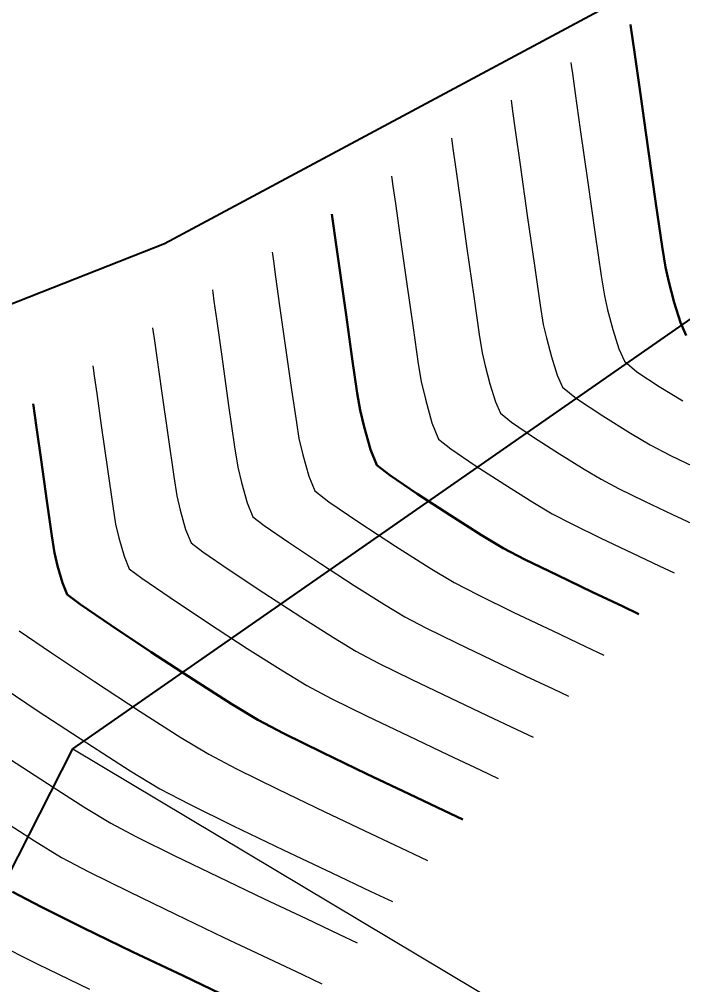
# Model space of a CAD drawing. Header units: millimetres. Extents: x 736950 to 740938, y 8500595 to 8502163.
# Drawn here: x 737685.44 to 737696.22, y 8501355.48 to 8501371.16 of the extents above; entities that cross this region are included whole.
import ezdxf

# ---------------------------------------------------------------- set-up
doc = ezdxf.new("R2010")
doc.units = ezdxf.units.MM
doc.layers.add('carretera', color=40, linetype='Continuous')
for name, color, linetype, lineweight in [('CONT-MJR', 80, 'Continuous', 30), ('CONT-MNR', 96, 'Continuous', 15), ('COTAS', 40, 'Continuous', 5), ('saiwite', 5, 'Continuous', 5)]:
    doc.layers.add(name, color=color, linetype=linetype, lineweight=lineweight)
doc.styles.add('COTAS', font='arial.ttf')
doc.dimstyles.new('Copy of GenDist', dxfattribs={"dimtxt": 2, "dimasz": 2, "dimexe": 0.18, "dimexo": 0.0625, "dimgap": 1, "dimtad": 2, "dimdec": 3, "dimzin": 1, "dimdsep": 46, "dimtxsty": 'COTAS', "dimcen": 0.09, "dimadec": 3, "dimazin": 0, "dimtfac": 1, "dimtdec": 3, "dimtofl": 0, "dimtmove": 0, "dimatfit": 3, "dimfxl": 1, "dimtolj": 1, "dimtzin": 0, "dimarcsym": 0})

# ---------------------------------------------------------------- blocks, each defined once
blk = doc.blocks.new('*D175')
at = {"layer": 'COTAS', "color": 0, "lineweight": -2, "transparency": 16777216}
for p, q in [((737703.6698720404, 8501372.246364512), (737704.2242780635, 8501372.121936807)), ((737703.6106735491, 8501370.209898759), (737684.0787013737, 8501283.182310764)), ((737683.2619528552, 8501281.315865189), (737683.8163588785, 8501281.191437485))]:
    blk.add_line(p, q, dxfattribs=at)
at = {"layer": 'COTAS', "color": 0, "transparency": 16777216}
for points in [[(737703.2854309385, 8501370.282894343), (737703.9359161598, 8501370.136903174), (737704.0486470538, 8501372.161354423)], [(737683.753458763, 8501283.255306346), (737684.4039439843, 8501283.10931518), (737683.6407278688, 8501281.2308551)]]:
    blk.add_solid(points, dxfattribs=at)
at = {"layer": 'Defpoints', "color": 0, "transparency": 16777216}
for p in [(737703.608889051, 8501372.260051183), (737683.2009698658, 8501281.32955186), (737683.6407278688, 8501281.2308551)]:
    blk.add_point(p, dxfattribs=at)
at = {"layer": 'COTAS', "color": 0, "transparency": 16777216, "insert": (737695.8174414134, 8501326.253351191), "char_height": 2, "attachment_point": 5, "rotation": 77.35047293036105, "style": 'COTAS'}
blk.add_mtext('\\A1;93.192', dxfattribs=at)

msp = doc.modelspace()

# ---------------------------------------------------------------- linework, layer by layer
at = {"layer": 'carretera'}
for p, q in [((737700.4094732066, 8501374.279084923), (737687.7988383087, 8501367.513624553)), ((737686.3064214542, 8501359.310571257), (737700.866578944, 8501369.44032399)), ((737687.7988383087, 8501367.513624553), (737683.0880280059, 8501365.660875747)), ((737683.7294301328, 8501354.243446177), (737686.3064214542, 8501359.310571257))]:
    msp.add_line(p, q, dxfattribs=at)
at = {"layer": 'CONT-MJR'}
for points, elevation in [([(737695.3701380456, 8501371.07976277), (737695.3765449135, 8501371.034828015)], 3675), ([(737695.3970350734, 8501370.889634475), (737695.4441319037, 8501370.554324172)], 3675), ([(737695.4441319037, 8501370.554324172), (737695.529546799, 8501369.946085347)], 3675), ([(737690.5171576068, 8501367.998751154), (737690.5223276754, 8501367.962490726)], 3670), ([(737690.5223276754, 8501367.962490726), (737690.5388623585, 8501367.845325748)], 3670), ([(737690.5388623585, 8501367.845325748), (737690.5768674877, 8501367.574744662)], 3670), ([(737695.9369340104, 8501367.135947475), (737695.9921880763, 8501366.900398524)], 3675), ([(737696.1790935615, 8501366.239238545), (737696.2744168825, 8501366.029142167)], 3675), ([(737690.9309856514, 8501365.088411625), (737690.9745377256, 8501364.816260768)], 3670), ([(737685.6641771678, 8501364.917739538), (737685.6690939356, 8501364.883216387)], 3665), ([(737685.6690939356, 8501364.883216387), (737685.6855803072, 8501364.766241824)], 3665), ([(737690.9745377256, 8501364.816260768), (737691.0403641558, 8501364.540727379)], 3670), ([(737691.0403641558, 8501364.540727379), (737691.1427235627, 8501364.174306896)], 3670), ([(737691.1427235627, 8501364.174306896), (737691.2468719794, 8501363.923116188)], 3670), ([(737693.2987663567, 8501362.573745025), (737693.6547075647, 8501362.388920577)], 3670), ([(737692.3348034596, 8501358.312170535), (737692.6445323267, 8501358.16510073)], 3665), ([(737685.3304195381, 8501356.989404686), (737685.7964202394, 8501356.743282348)], 3660), ([(737686.4774441078, 8501356.404946273), (737687.2784889905, 8501356.017195882)], 3660), ([(737688.1045527357, 8501355.62283058), (737688.8606331899, 8501355.264649792)], 3660)]:
    msp.add_lwpolyline(points, dxfattribs=dict(at, elevation=elevation))
at = {"layer": 'CONT-MJR', "extrusion": (0.990188450121129, 0.1397384458433561, 0), "elevation": 1918425.817507123}
msp.add_lwpolyline([(8314875.003456797, 3675.00000000001), (8314874.856824571, 3675.00000000001)], dxfattribs=at)
at = {"layer": 'CONT-MJR', "extrusion": (0.9902036800929183, 0.1396304835286394, 0), "elevation": 1917519.224373075}
msp.add_lwpolyline([(8315083.022957512, 3675), (8315082.119544754, 3675)], dxfattribs=at)
at = {"layer": 'CONT-MJR', "extrusion": (0.9900030372530952, 0.1410460429421774, 0), "elevation": 1929405.404010636}
msp.add_lwpolyline([(8312332.128686137, 3675.000000000001), (8312331.23773501, 3675.000000000001)], dxfattribs=at)
at = {"layer": 'CONT-MJR', "extrusion": (0.9895193314218753, 0.1444004596336353, 0), "elevation": 1957565.707547457}
msp.add_lwpolyline([(8305744.537335892, 3675.000000000013), (8305743.833685858, 3675.000000000013)], dxfattribs=at)
at = {"layer": 'CONT-MJR', "extrusion": (0.9902832081947307, 0.1390653356072303, 0), "elevation": 1912768.126017649}
msp.add_lwpolyline([(8316174.368314428, 3670), (8316173.872675674, 3670)], dxfattribs=at)
at = {"layer": 'CONT-MJR', "extrusion": (0.9874361389338547, 0.1580185796904942, 0), "elevation": 2071801.587923177}
msp.add_lwpolyline([(8277987.817728134, 3675.000000000006), (8277987.476181385, 3675.000000000006)], dxfattribs=at)
at = {"layer": 'CONT-MJR', "extrusion": (0.9902036801083142, 0.1396304834194583, 0), "elevation": 1917513.98790065}
msp.add_lwpolyline([(8315080.870965003, 3670.00000000001), (8315080.141949522, 3670.00000000001)], dxfattribs=at)
at = {"layer": 'CONT-MJR', "extrusion": (0.9680188022379864, 0.2508776564657254, 0), "elevation": 2846906.595500936}
msp.add_lwpolyline([(8044411.562605145, 3675.000000000011), (8044411.216721278, 3675.000000000011)], dxfattribs=at)
at = {"layer": 'CONT-MJR', "extrusion": (0.9560098570493241, 0.2933345414787206, 0), "elevation": 3198989.186450786}
msp.add_lwpolyline([(7910998.494007499, 3675.00000000001), (7910998.152653388, 3675.00000000001)], dxfattribs=at)
at = {"layer": 'CONT-MJR', "extrusion": (0.9900030372593037, 0.1410460428986002, 0), "elevation": 1929400.165266819}
msp.add_lwpolyline([(8312330.158451732, 3670), (8312329.439492252, 3670)], dxfattribs=at)
at = {"layer": 'CONT-MJR', "extrusion": (0.9895193313987407, 0.1444004597921672, 0), "elevation": 1957560.464435555}
msp.add_lwpolyline([(8305742.756458336, 3670), (8305742.188642833, 3670)], dxfattribs=at)
at = {"layer": 'CONT-MJR', "extrusion": (0.9902878354219807, 0.1390323811752078, 0), "elevation": 1912486.147484719}
msp.add_lwpolyline([(8316235.915069222, 3665.00000000001), (8316235.63916211, 3665.00000000001)], dxfattribs=at)
at = {"layer": 'CONT-MJR', "extrusion": (0.9902632702289339, 0.1392072398817583, 0), "elevation": 1913954.563691664}
msp.add_lwpolyline([(8315897.810730635, 3665.000000000003), (8315897.320916479, 3665.000000000003)], dxfattribs=at)
at = {"layer": 'CONT-MJR', "extrusion": (0.9901201117496062, 0.140221839629023, 0), "elevation": 1922474.439489333}
msp.add_lwpolyline([(8313931.822754649, 3665.00000000001), (8313931.148063669, 3665.00000000001)], dxfattribs=at)
at = {"layer": 'CONT-MJR', "extrusion": (0.6185202179144444, 0.7857688846162516, 0), "elevation": 7136384.198352683}
msp.add_lwpolyline([(4678610.638050054, 3670), (4678610.366990133, 3670)], dxfattribs=at)
at = {"layer": 'CONT-MJR', "extrusion": (0.5618744342028366, 0.8272225336565987, 0), "elevation": 7447009.636954586}
msp.add_lwpolyline([(4166463.951567436, 3670.000000000009), (4166463.418743061, 3670.000000000009)], dxfattribs=at)
at = {"layer": 'CONT-MJR', "extrusion": (0.9897144247692202, 0.1430571822864253, 0), "elevation": 1946279.44805329}
msp.add_lwpolyline([(8308390.6633787, 3665.000000000003), (8308390.092443852, 3665.000000000003)], dxfattribs=at)
at = {"layer": 'CONT-MJR', "extrusion": (-0.5448150670301177, -0.8385562251494938, 0), "elevation": -7530776.910641642}
msp.add_lwpolyline([(-4013074.765658555, 3670.00000000001), (-4013074.122340286, 3670.00000000001)], dxfattribs=at)
at = {"layer": 'CONT-MJR', "extrusion": (-0.5333555562756371, -0.8458911576496739, 0), "elevation": -7584680.240730014}
msp.add_lwpolyline([(-3910241.736150109, 3670.000000000006), (-3910241.134331446, 3670.000000000006)], dxfattribs=at)
at = {"layer": 'CONT-MJR', "extrusion": (0.9878778798953048, 0.155233032610839, 0), "elevation": 2048435.975369954}
msp.add_lwpolyline([(8283795.004280588, 3665.000000000013), (8283794.722557733, 3665.000000000013)], dxfattribs=at)
at = {"layer": 'CONT-MJR', "extrusion": (-0.516470299994066, -0.8563051028833355, 0), "elevation": -7660756.832676744}
msp.add_lwpolyline([(-3759011.150998951, 3670.000000000009), (-3759010.742723946, 3670.000000000009)], dxfattribs=at)
at = {"layer": 'CONT-MJR', "extrusion": (0.972628365766788, 0.232366224107178, 0), "elevation": 2692923.843533435}
msp.add_lwpolyline([(8097252.998615906, 3665), (8097252.783097344, 3665)], dxfattribs=at)
at = {"layer": 'CONT-MJR', "extrusion": (-0.4387732078164902, -0.8985978366891537, 0), "elevation": -7962986.062856481}
msp.add_lwpolyline([(-3067280.123937611, 3670.000000000006), (-3067279.536397473, 3670.000000000006)], dxfattribs=at)
at = {"layer": 'CONT-MJR', "extrusion": (0.9631264956207783, 0.2690489796175389, 0), "elevation": 2997767.840639051}
msp.add_lwpolyline([(7989413.585118673, 3665), (7989413.295681849, 3665)], dxfattribs=at)
at = {"layer": 'CONT-MJR', "extrusion": (-0.4309166601039849, -0.9023917287103349, 0), "elevation": -7989443.583271543}
msp.add_lwpolyline([(-2997689.447119311, 3670.000000000006), (-2997688.814646803, 3670.000000000006)], dxfattribs=at)
at = {"layer": 'CONT-MJR', "extrusion": (0.9237470938356417, 0.3830030112547501, 0), "elevation": 3937482.676977693}
msp.add_lwpolyline([(7570572.435693896, 3665), (7570572.22881897, 3665)], dxfattribs=at)
at = {"layer": 'CONT-MJR', "extrusion": (0.6011523702214753, 0.7991344240971618, 0), "elevation": 7237192.698970184}
msp.add_lwpolyline([(4521103.354407774, 3665.00000000001), (4521103.08616604, 3665.00000000001)], dxfattribs=at)
at = {"layer": 'CONT-MJR', "extrusion": (-0.4275869221464365, -0.9039742385761541, 0), "elevation": -8000440.742064141}
msp.add_lwpolyline([(-2968214.098150201, 3670.00000000001), (-2968213.562440025, 3670.00000000001)], dxfattribs=at)
at = {"layer": 'CONT-MJR', "extrusion": (0.5639547931164006, 0.8258056619574838, 0), "elevation": 7436494.389833116}
msp.add_lwpolyline([(4185198.020135716, 3665.000000000006), (4185197.423171963, 3665.000000000006)], dxfattribs=at)
at = {"layer": 'CONT-MJR', "extrusion": (0.4284894624260464, 0.9035467783074864, 0), "elevation": 7997472.54740402}
msp.add_lwpolyline([(2976201.719146684, 3670.00000000001), (2976201.421925756, 3670.00000000001)], dxfattribs=at)
at = {"layer": 'CONT-MJR', "extrusion": (-0.5533944369192807, -0.832919322135579, 0), "elevation": -7489179.9486014}
msp.add_lwpolyline([(-4090172.365366939, 3665), (-4090171.581275762, 3665)], dxfattribs=at)
at = {"layer": 'CONT-MJR', "extrusion": (0.5462260778944354, 0.8376377927410286, 0), "elevation": 7524005.360625031}
msp.add_lwpolyline([(4025750.017089365, 3665.00000000001), (4025749.187748643, 3665.00000000001)], dxfattribs=at)
at = {"layer": 'CONT-MJR', "extrusion": (-0.5376652189110158, -0.8431584147557145, 0), "elevation": -7564622.912890949}
msp.add_lwpolyline([(-3948897.74179304, 3665.000000000003), (-3948897.009091611, 3665.000000000003)], dxfattribs=at)
at = {"layer": 'CONT-MJR', "extrusion": (-0.5194101926725183, -0.8545250445410583, 0), "elevation": -7647788.195035003}
msp.add_lwpolyline([(-3785319.421994767, 3665.00000000001), (-3785318.927716196, 3665.00000000001)], dxfattribs=at)
at = {"layer": 'CONT-MJR', "extrusion": (0.4642415736805284, 0.885708620973414, 0), "elevation": 7872193.696831457}
msp.add_lwpolyline([(3293306.857887725, 3665.00000000001), (3293306.378994622, 3665.00000000001)], dxfattribs=at)
at = {"layer": 'CONT-MJR', "extrusion": (0.4420176399479993, 0.8970063578229537, 0), "elevation": 7951845.452126}
msp.add_lwpolyline([(3096038.502968349, 3665), (3096037.804056603, 3665)], dxfattribs=at)
at = {"layer": 'CONT-MJR', "extrusion": (-0.4333576758938323, -0.9012220174540213, 0), "elevation": -7981295.917076882}
msp.add_lwpolyline([(-3019306.487042432, 3665), (-3019305.691600864, 3665)], dxfattribs=at)
at = {"layer": 'CONT-MJR', "extrusion": (-0.4290761373718539, -0.9032683257692865, 0), "elevation": -7995533.865709237}
msp.add_lwpolyline([(-2981397.252561008, 3665.000000000006), (-2981396.484258547, 3665.000000000006)], dxfattribs=at)
at = {"layer": 'CONT-MJR', "extrusion": (-0.4272083371581334, -0.9041532152586654, 0), "elevation": -8001678.767700655}
msp.add_lwpolyline([(-2964864.869194013, 3665), (-2964864.25174363, 3665)], dxfattribs=at)
at = {"layer": 'CONT-MJR', "extrusion": (-0.4449230683715718, -0.8955687931313964, 0), "elevation": -7941763.226598253}
msp.add_lwpolyline([(-3121801.34913229, 3660.00000000001), (-3121800.588695043, 3660.00000000001)], dxfattribs=at)
at = {"layer": 'CONT-MJR', "extrusion": (-0.4308253274169742, -0.9024353368835116, 0), "elevation": -7989738.444631196}
msp.add_lwpolyline([(-2996884.421918788, 3660), (-2996883.506547114, 3660)], dxfattribs=at)
at = {"layer": 'CONT-MNR', "extrusion": (0.9899876518095552, 0.1411539913165874, 0), "elevation": 1930310.718948108}
msp.add_lwpolyline([(8312123.273516082, 3674.000000000013), (8312123.229879288, 3674.000000000013)], dxfattribs=at)
at = {"layer": 'CONT-MNR'}
for points, elevation in [([(737694.4057014658, 8501370.420360558), (737694.4254005308, 8501370.280772729)], 3674), ([(737693.4289458703, 8501369.847358122), (737693.4348580185, 8501369.805893099)], 3673), ([(737693.4348580185, 8501369.805893099), (737693.4537659875, 8501369.671910984)], 3673), ([(737693.4537659875, 8501369.671910984), (737693.4972261376, 8501369.362492368)], 3673), ([(737692.4583497824, 8501369.2311558), (737692.4640145703, 8501369.191425644)], 3672), ([(737692.4640145703, 8501369.191425644), (737692.4821314444, 8501369.063049238)], 3672), ([(737692.5237732542, 8501368.766576465), (737692.599294914, 8501368.228787294)], 3672), ([(737691.4877536946, 8501368.614953477), (737691.4931711233, 8501368.576958183)], 3671), ([(737691.4931711233, 8501368.576958183), (737691.5104969016, 8501368.454187492)], 3671), ([(737694.6740698954, 8501368.513627792), (737694.7948832783, 8501367.66563792)], 3674), ([(737691.5104969016, 8501368.454187492), (737691.5503203712, 8501368.170660565)], 3671), ([(737691.5503203712, 8501368.170660565), (737691.622544286, 8501367.65635461)], 3671), ([(737693.6924490321, 8501367.975732872), (737693.8084106663, 8501367.161797453)], 3673), ([(737691.622544286, 8501367.65635461), (737691.7292073054, 8501366.899943031)], 3671), ([(737692.7108281687, 8501367.43783795), (737692.8219380551, 8501366.65795698)], 3672), ([(737689.5465615189, 8501367.382548831), (737689.5514842278, 8501367.34802327)], 3669), ([(737689.5672278155, 8501367.236464001), (737689.6034146046, 8501366.978828762)], 3669), ([(737693.8084106663, 8501367.161797453), (737693.902172227, 8501366.519286498)], 3673), ([(737694.8925677526, 8501366.996244788), (737694.9444547534, 8501366.672010133)], 3674), ([(737688.5759654314, 8501366.766346507), (737688.5818098327, 8501366.725309962)], 3668), ([(737688.5818098327, 8501366.725309962), (737688.601406645, 8501366.586266117)], 3668), ([(737688.601406645, 8501366.586266117), (737688.647003953, 8501366.26148955)], 3668), ([(737693.902172227, 8501366.519286498), (737693.9519754963, 8501366.208072793)], 3673), ([(737687.6053693435, 8501366.150144184), (737687.6109045336, 8501366.11127877)], 3667), ([(737691.8354654433, 8501366.154116511), (737691.9213811764, 8501365.565369917)], 3671), ([(737687.6109045336, 8501366.11127877), (737687.6294645326, 8501365.979591351)], 3667), ([(737692.911776702, 8501366.042328207), (737692.9594962397, 8501365.744135449)], 3672), ([(737689.7659655786, 8501365.824153192), (737689.8625202201, 8501365.146435574)], 3669), ([(737686.6347732557, 8501365.533941861), (737686.6399992346, 8501365.497247579)], 3666), ([(737691.9213811764, 8501365.565369917), (737691.9670169825, 8501365.28019811)], 3671), ([(737693.0083504679, 8501365.535869109), (737693.0850742849, 8501365.239828007)], 3672), ([(737686.6399992346, 8501365.497247579), (737686.6575224198, 8501365.372916589)], 3666), ([(737694.17543619, 8501365.380605124), (737694.2633989211, 8501365.186731776)], 3673), ([(737693.0850742849, 8501365.239828007), (737693.173607505, 8501364.951288408)], 3672), ([(737687.7494113637, 8501365.125944749), (737687.8559172031, 8501364.373896608)], 3667), ([(737694.2633989211, 8501365.186731776), (737694.4943333664, 8501365.000976158)], 3673), ([(737695.8351569003, 8501365.19972232), (737696.2169580708, 8501364.965408195)], 3674), ([(737693.173607505, 8501364.951288408), (737693.2578899409, 8501364.76552658)], 3672), ([(737694.4943333664, 8501365.000976158), (737694.9178893587, 8501364.72033804)], 3673), ([(737692.1432496037, 8501364.60753021), (737692.2523809599, 8501364.344321385)], 3671), ([(737688.9375955852, 8501364.219201464), (737688.9895792118, 8501363.888386084)], 3668), ([(737695.6892704023, 8501364.249047127), (737696.0206382099, 8501364.078999054)], 3673), ([(737694.216458058, 8501364.10352684), (737694.6166203605, 8501363.855001077)], 3672), ([(737696.0206382099, 8501364.078999054), (737696.5037012983, 8501363.845523713)], 3673), ([(737690.1421975215, 8501363.741083581), (737690.2413629988, 8501363.501910994)], 3669), ([(737694.8924357208, 8501363.690613091), (737695.1759796526, 8501363.54338133)], 3672), ([(737690.2413629988, 8501363.501910994), (737690.4706472462, 8501363.324375214)], 3669), ([(737693.3282716792, 8501363.604558554), (737693.7828893741, 8501363.319804007)], 3671), ([(737687.9970999545, 8501363.424448743), (737688.0534780668, 8501363.188463712)], 3667), ([(737695.5965561474, 8501363.338019498), (737696.0512078755, 8501363.1209109)], 3672), ([(737686.9581376931, 8501363.256321715), (737687.0046206977, 8501362.960511401)], 3666), ([(737689.2358540185, 8501363.080705795), (737689.4165115802, 8501362.939170893)], 3668), ([(737687.0046206977, 8501362.960511401), (737687.057849371, 8501362.737709153)], 3666), ([(737694.8896130043, 8501362.734571604), (737695.4023078487, 8501362.489745833)], 3671), ([(737689.812484727, 8501362.666989995), (737690.3315516498, 8501362.32341663)], 3668), ([(737692.1154274015, 8501362.249409867), (737692.501931675, 8501362.015310992)], 3669), ([(737695.8373267653, 8501362.283978466), (737696.0785683766, 8501362.169574328)], 3671), ([(737687.427962715, 8501362.083614334), (737687.8886044638, 8501361.768446987)], 3666), ([(737688.850544595, 8501362.217718493), (737689.4142841081, 8501361.844032347)], 3667), ([(737689.4142841081, 8501361.844032347), (737690.0124724131, 8501361.455888297)], 3667), ([(737691.7050969931, 8501361.456876958), (737692.0434696971, 8501361.279519899)], 3668), ([(737692.5436006434, 8501361.033070473), (737693.1154820066, 8501360.758078104)], 3668), ([(737690.9082623112, 8501360.898442922), (737691.2752306975, 8501360.70609752)], 3667), ([(737685.0027840692, 8501360.420632472), (737685.7452139405, 8501359.926495224)], 3663), ([(737691.817627421, 8501360.438820798), (737692.4378381481, 8501360.140588982)], 3667), ([(737692.4073911277, 8501359.215664394), (737692.9280238685, 8501358.969667759)], 3666), ([(737688.9705136972, 8501358.985830393), (737689.6397077538, 8501358.656071775)], 3664), ([(737692.9280238685, 8501358.969667759), (737693.2168716684, 8501358.832512995)], 3666), ([(737689.6397077538, 8501358.656071775), (737690.4049065731, 8501358.288121618)], 3664), ([(737688.2022746975, 8501358.412408015), (737688.9137345317, 8501358.061822098)], 3663), ([(737689.7272627148, 8501357.670632496), (737690.5148188757, 8501357.29652267)], 3663), ([(737691.7415830509, 8501357.65467331), (737692.0721929851, 8501357.497688463)], 3664), ([(737691.1483626425, 8501356.997176081), (737691.4998536436, 8501356.830276195)], 3663), ([(737690.6297964295, 8501356.304403558), (737690.9275143017, 8501356.16286393)], 3662), ([(737685.0230817863, 8501356.172438575), (737685.7384435695, 8501355.817043254)], 3659), ([(737688.7615128045, 8501356.250168668), (737689.4794709148, 8501355.910047717)], 3661), ([(737689.4794709148, 8501355.910047717), (737690.0407623156, 8501355.644928241)], 3661)]:
    msp.add_lwpolyline(points, dxfattribs=dict(at, elevation=elevation))
at = {"layer": 'CONT-MNR', "extrusion": (0.9902794455923232, 0.1390921264391383, 0), "elevation": 1912997.29660136}
msp.add_lwpolyline([(8316124.762127419, 3674.000000000013), (8316124.436598641, 3674.000000000013)], dxfattribs=at)
at = {"layer": 'CONT-MNR', "extrusion": (0.9902832082454415, 0.1390653352461207, 0), "elevation": 1912772.310446291}
msp.add_lwpolyline([(8316176.188019779, 3674.000000000013), (8316175.597526469, 3674.000000000013)], dxfattribs=at)
at = {"layer": 'CONT-MNR', "extrusion": (0.9902832082674654, 0.1390653350892873, 0), "elevation": 1912771.262263948}
msp.add_lwpolyline([(8316175.733570739, 3673), (8316175.166791071, 3673)], dxfattribs=at)
at = {"layer": 'CONT-MNR', "extrusion": (0.9902036800862899, 0.1396304835756449, 0), "elevation": 1917518.177656677}
msp.add_lwpolyline([(8315082.592425694, 3674.000000000003), (8315081.723892397, 3674.000000000003)], dxfattribs=at)
at = {"layer": 'CONT-MNR', "extrusion": (0.9902794455462234, 0.1390921267673491, 0), "elevation": 1912995.205602408}
msp.add_lwpolyline([(8316123.825900271, 3672.000000000003), (8316123.526517327, 3672.000000000003)], dxfattribs=at)
at = {"layer": 'CONT-MNR', "extrusion": (0.9902036800686356, 0.1396304837008423, 0), "elevation": 1917517.131596883}
msp.add_lwpolyline([(8315082.161742465, 3673.000000000003), (8315081.328088618, 3673.000000000003)], dxfattribs=at)
at = {"layer": 'CONT-MNR', "extrusion": (0.9902036800807068, 0.1396304836152389, 0), "elevation": 1917516.083766925}
msp.add_lwpolyline([(8315081.731467454, 3672.00000000001), (8315080.932693064, 3672.00000000001)], dxfattribs=at)
at = {"layer": 'CONT-MNR', "extrusion": (0.9895193314397532, 0.1444004595111243, 0), "elevation": 1957564.65763062}
msp.add_lwpolyline([(8305744.181465461, 3674), (8305743.504982338, 3674)], dxfattribs=at)
at = {"layer": 'CONT-MNR', "extrusion": (0.9901884502005778, 0.1397384452803802, 0), "elevation": 1918419.529683487}
msp.add_lwpolyline([(8314872.167900968, 3669), (8314872.055236283, 3669)], dxfattribs=at)
at = {"layer": 'CONT-MNR', "extrusion": (0.9902832082186335, 0.1390653354370196, 0), "elevation": 1912767.077722971}
msp.add_lwpolyline([(8316173.913891248, 3669.00000000001), (8316173.441966133, 3669.00000000001)], dxfattribs=at)
at = {"layer": 'CONT-MNR', "extrusion": (0.9900030372620665, 0.1410460428792091, 0), "elevation": 1929401.212779593}
msp.add_lwpolyline([(8312330.55255339, 3671.000000000011), (8312329.799195577, 3671.000000000011)], dxfattribs=at)
at = {"layer": 'CONT-MNR', "extrusion": (0.9895193314407562, 0.1444004595042507, 0), "elevation": 1957562.559795895}
msp.add_lwpolyline([(8305743.46925349, 3672.000000000006), (8305742.847104175, 3672.000000000006)], dxfattribs=at)
at = {"layer": 'CONT-MNR', "extrusion": (0.9735728760654154, 0.2283765640115359, 0), "elevation": 2659712.698687591}
msp.add_lwpolyline([(8108227.764652316, 3674), (8108227.53205057, 3674)], dxfattribs=at)
at = {"layer": 'CONT-MNR', "extrusion": (0.990203680088218, 0.1396304835619715, 0), "elevation": 1917512.94198626}
msp.add_lwpolyline([(8315080.440248235, 3669.000000000003), (8315079.746112201, 3669.000000000003)], dxfattribs=at)
at = {"layer": 'CONT-MNR', "extrusion": (0.9680188023307535, 0.2508776561077801, 0), "elevation": 2846905.515612729}
msp.add_lwpolyline([(8044411.372887199, 3674), (8044411.040357406, 3674)], dxfattribs=at)
at = {"layer": 'CONT-MNR', "extrusion": (0.9902632702166377, 0.1392072399692289, 0), "elevation": 1913957.705213304}
msp.add_lwpolyline([(8315899.154905983, 3668.000000000013), (8315898.572679878, 3668.000000000013)], dxfattribs=at)
at = {"layer": 'CONT-MNR', "extrusion": (0.9735728760583404, 0.228376564041697, 0), "elevation": 2659711.626735482}
msp.add_lwpolyline([(8108227.539552108, 3673.000000000003), (8108227.31629143, 3673.000000000003)], dxfattribs=at)
at = {"layer": 'CONT-MNR', "extrusion": (0.9680188023400711, 0.250877656071828, 0), "elevation": 2846904.438400344}
msp.add_lwpolyline([(8044411.182222282, 3673.000000000003), (8044410.863046562, 3673.000000000003)], dxfattribs=at)
at = {"layer": 'CONT-MNR', "extrusion": (0.9560098569023445, 0.2933345419577432, 0), "elevation": 3198988.106723186}
msp.add_lwpolyline([(7910998.362665358, 3674.000000000013), (7910998.034490434, 3674.000000000013)], dxfattribs=at)
at = {"layer": 'CONT-MNR', "extrusion": (0.9902878354878532, 0.1390323807060171, 0), "elevation": 1912488.237244325}
msp.add_lwpolyline([(8316236.847277765, 3667.000000000013), (8316236.536667538, 3667.000000000013)], dxfattribs=at)
at = {"layer": 'CONT-MNR', "extrusion": (0.9901201117426529, 0.1402218396781207, 0), "elevation": 1922477.581969835}
msp.add_lwpolyline([(8313933.071372897, 3668), (8313932.269389736, 3668)], dxfattribs=at)
at = {"layer": 'CONT-MNR', "extrusion": (0.9735728760506476, 0.2283765640744921, 0), "elevation": 2659710.554805313}
msp.add_lwpolyline([(8108227.314444715, 3672.000000000013), (8108227.100525094, 3672.000000000013)], dxfattribs=at)
at = {"layer": 'CONT-MNR', "extrusion": (0.956009856743066, 0.2933345424768496, 0), "elevation": 3198987.02732728}
msp.add_lwpolyline([(7910998.231189094, 3673.000000000011), (7910997.916193357, 3673.000000000011)], dxfattribs=at)
at = {"layer": 'CONT-MNR', "extrusion": (0.9106520608103372, 0.4131740845477677, 0), "elevation": 4184327.669346252}
msp.add_lwpolyline([(7436989.764966138, 3674.000000000003), (7436989.543163684, 3674.000000000003)], dxfattribs=at)
at = {"layer": 'CONT-MNR', "extrusion": (0.9902632701811156, 0.1392072402219188, 0), "elevation": 1913956.660406279}
msp.add_lwpolyline([(8315898.706302794, 3667.000000000013), (8315898.15488067, 3667.000000000013)], dxfattribs=at)
at = {"layer": 'CONT-MNR', "extrusion": (0.6369816801874917, 0.7708789393319292, 0), "elevation": 7023422.074574715}
msp.add_lwpolyline([(4846540.402385945, 3674), (4846540.135648052, 3674)], dxfattribs=at)
at = {"layer": 'CONT-MNR', "extrusion": (0.9902878354568656, 0.1390323809267319, 0), "elevation": 1912487.192247954}
msp.add_lwpolyline([(8316236.381200289, 3666.000000000003), (8316236.08794162, 3666.000000000003)], dxfattribs=at)
at = {"layer": 'CONT-MNR', "extrusion": (-0.5513160479228678, -0.8342964792582491, 0), "elevation": -7499362.607424794}
msp.add_lwpolyline([(-4071482.458077099, 3674), (-4071482.025825033, 3674)], dxfattribs=at)
at = {"layer": 'CONT-MNR', "extrusion": (0.9726283656564227, 0.2323662245691404, 0), "elevation": 2692930.28608041}
msp.add_lwpolyline([(8097254.321056632, 3671.000000000013), (8097254.024215431, 3671.000000000013)], dxfattribs=at)
at = {"layer": 'CONT-MNR', "extrusion": (0.99026327020361, 0.1392072400619019, 0), "elevation": 1913955.612133479}
msp.add_lwpolyline([(8315898.258497261, 3666), (8315897.737879123, 3666)], dxfattribs=at)
at = {"layer": 'CONT-MNR', "extrusion": (0.9895193313888678, 0.1444004598598226, 0), "elevation": 1957559.416114922}
msp.add_lwpolyline([(8305742.400211711, 3669.00000000001), (8305741.859563113, 3669.00000000001)], dxfattribs=at)
at = {"layer": 'CONT-MNR', "extrusion": (0.9897144248185691, 0.1430571819450142, 0), "elevation": 1946282.590454573}
msp.add_lwpolyline([(8308391.776467325, 3668.000000000003), (8308391.097815701, 3668.000000000003)], dxfattribs=at)
at = {"layer": 'CONT-MNR', "extrusion": (0.9631264958960959, 0.2690489786319726, 0), "elevation": 2997774.313612076}
msp.add_lwpolyline([(7989414.585750924, 3671.000000000003), (7989414.187099523, 3671.000000000003)], dxfattribs=at)
at = {"layer": 'CONT-MNR', "extrusion": (0.6339930019871054, 0.7733387830901657, 0), "elevation": 7042127.445493233}
msp.add_lwpolyline([(4819318.962333176, 3672.000000000013), (4819318.729055255, 3672.000000000013)], dxfattribs=at)
at = {"layer": 'CONT-MNR', "extrusion": (0.9874361389278584, 0.1580185797279659, 0), "elevation": 2071795.268313684}
msp.add_lwpolyline([(8277985.930859763, 3669.00000000001), (8277985.668432758, 3669.00000000001)], dxfattribs=at)
at = {"layer": 'CONT-MNR', "extrusion": (-0.5632873868371309, -0.8262610482348763, 0), "elevation": -7439879.84953272}
msp.add_lwpolyline([(-4179184.106414657, 3672), (-4179183.679847222, 3672)], dxfattribs=at)
at = {"layer": 'CONT-MNR', "extrusion": (-0.5284822939404121, -0.8489443238466701, 0), "elevation": -7607044.026715663}
msp.add_lwpolyline([(-3866558.815755628, 3673.000000000003), (-3866558.282412474, 3673.000000000003)], dxfattribs=at)
at = {"layer": 'CONT-MNR', "extrusion": (0.990120111743433, 0.1402218396726131, 0), "elevation": 1922475.487211433}
msp.add_lwpolyline([(8313932.238907871, 3666.00000000001), (8313931.521786164, 3666.00000000001)], dxfattribs=at)
at = {"layer": 'CONT-MNR', "extrusion": (-0.5110539316249827, -0.8595486484025483, 0), "elevation": -7684338.432190646}
msp.add_lwpolyline([(-3710570.661669283, 3673), (-3710570.291006843, 3673)], dxfattribs=at)
at = {"layer": 'CONT-MNR', "extrusion": (0.9897144247911642, 0.1430571821346104, 0), "elevation": 1946281.543623738}
msp.add_lwpolyline([(8308391.405288743, 3667.000000000003), (8308390.762542713, 3667.000000000003)], dxfattribs=at)
at = {"layer": 'CONT-MNR', "extrusion": (0.9726283658835007, 0.232366223618648, 0), "elevation": 2692928.13193375}
msp.add_lwpolyline([(8097253.882448357, 3669.000000000013), (8097253.612714701, 3669.000000000013)], dxfattribs=at)
at = {"layer": 'CONT-MNR', "extrusion": (0.6257076808053208, 0.7800576249106388, 0), "elevation": 7093133.787316676}
msp.add_lwpolyline([(4743926.501259112, 3671.000000000003), (4743926.24910254, 3671.000000000003)], dxfattribs=at)
at = {"layer": 'CONT-MNR', "extrusion": (-0.5409713375918016, -0.8410410286687191, 0), "elevation": -7549067.437728593}
msp.add_lwpolyline([(-3978563.713956356, 3672), (-3978563.207786994, 3672)], dxfattribs=at)
at = {"layer": 'CONT-MNR', "extrusion": (-0.5625028678891237, -0.8267953335720463, 0), "elevation": -7443842.356658308}
msp.add_lwpolyline([(-4172121.061392792, 3671.00000000001), (-4172120.58169706, 3671.00000000001)], dxfattribs=at)
at = {"layer": 'CONT-MNR', "extrusion": (0.9631264955261954, 0.2690489799561219, 0), "elevation": 2997772.16421342}
msp.add_lwpolyline([(7989414.249107915, 3669.00000000001), (7989413.886861375, 3669.00000000001)], dxfattribs=at)
at = {"layer": 'CONT-MNR', "extrusion": (0.9897144248011667, 0.1430571820654104, 0), "elevation": 1946280.494620377}
msp.add_lwpolyline([(8308391.034619082, 3666.000000000013), (8308390.427778644, 3666.000000000013)], dxfattribs=at)
at = {"layer": 'CONT-MNR', "extrusion": (0.9726283659109892, 0.2323662235035869, 0), "elevation": 2692927.057859003}
msp.add_lwpolyline([(8097253.662146952, 3668.000000000003), (8097253.405967071, 3668.000000000003)], dxfattribs=at)
at = {"layer": 'CONT-MNR', "extrusion": (-0.5431239098054363, -0.8396525582630332, 0), "elevation": -7538850.583980133}
msp.add_lwpolyline([(-3997888.32403093, 3671.00000000001), (-3997887.749288595, 3671.00000000001)], dxfattribs=at)
at = {"layer": 'CONT-MNR', "extrusion": (0.5119717051936059, 0.8590023126168821, 0), "elevation": 7680369.98262677}
msp.add_lwpolyline([(3718776.367634276, 3672.00000000001), (3718776.046546246, 3672.00000000001)], dxfattribs=at)
at = {"layer": 'CONT-MNR', "extrusion": (0.9878778798772095, 0.1552330327259941, 0), "elevation": 2048438.08126899}
msp.add_lwpolyline([(8283795.647972148, 3667.000000000003), (8283795.330814687, 3667.000000000003)], dxfattribs=at)
at = {"layer": 'CONT-MNR', "extrusion": (0.9631264956631872, 0.2690489794657258, 0), "elevation": 2997771.07995401}
msp.add_lwpolyline([(7989414.084373513, 3668.00000000001), (7989413.740329401, 3668.00000000001)], dxfattribs=at)
at = {"layer": 'CONT-MNR', "extrusion": (-0.4387732079097761, -0.8985978366436035, 0), "elevation": -7962987.767427422}
msp.add_lwpolyline([(-3067279.264298907, 3672.000000000003), (-3067278.796262509, 3672.000000000003)], dxfattribs=at)
at = {"layer": 'CONT-MNR', "extrusion": (-0.5613597199858744, -0.8275719091277691, 0), "elevation": -7449599.192580778}
msp.add_lwpolyline([(-4161831.024130545, 3669), (-4161830.438177277, 3669)], dxfattribs=at)
at = {"layer": 'CONT-MNR', "extrusion": (0.9631264959111412, 0.2690489785781145, 0), "elevation": 2997769.992399588}
msp.add_lwpolyline([(7989413.920875471, 3667.000000000013), (7989413.595033788, 3667.000000000013)], dxfattribs=at)
at = {"layer": 'CONT-MNR', "extrusion": (0.9237470936292446, 0.3830030117525498, 0), "elevation": 3937485.951533985}
msp.add_lwpolyline([(7570572.484524895, 3668.00000000001), (7570572.238619421, 3668.00000000001)], dxfattribs=at)
at = {"layer": 'CONT-MNR', "extrusion": (-0.5144916226856702, -0.8574954053441138, 0), "elevation": -7669417.257296805}
msp.add_lwpolyline([(-3741311.180067845, 3671), (-3741310.815387564, 3671)], dxfattribs=at)
at = {"layer": 'CONT-MNR', "extrusion": (-0.4608325949950373, -0.887487081252533, 0), "elevation": -7884803.437233832}
msp.add_lwpolyline([(-3263011.253435022, 3671), (-3263010.89315646, 3671)], dxfattribs=at)
at = {"layer": 'CONT-MNR', "extrusion": (0.4275869208039586, 0.9039742392111565, 0), "elevation": 8000442.442508428}
msp.add_lwpolyline([(2968213.452846909, 3672), (2968213.026098429, 3672)], dxfattribs=at)
at = {"layer": 'CONT-MNR', "extrusion": (0.923747093690357, 0.3830030116051556, 0), "elevation": 3937484.860167161}
msp.add_lwpolyline([(7570572.468168875, 3667.000000000013), (7570572.235273585, 3667.000000000013)], dxfattribs=at)
at = {"layer": 'CONT-MNR', "extrusion": (-0.5664572557013655, -0.8240911220631356, 0), "elevation": -7423767.246044394}
msp.add_lwpolyline([(-4207735.421256915, 3668), (-4207734.940760116, 3668)], dxfattribs=at)
at = {"layer": 'CONT-MNR', "extrusion": (-0.5461787927725965, -0.8376686256064919, 0), "elevation": -7524236.211726158}
msp.add_lwpolyline([(-4025323.608902515, 3669), (-4025322.8970062, 3669)], dxfattribs=at)
at = {"layer": 'CONT-MNR', "extrusion": (-0.4387732066328588, -0.8985978372671051, 0), "elevation": -7962986.919341377}
msp.add_lwpolyline([(-3067279.683216096, 3671.000000000003), (-3067279.155427829, 3671.000000000003)], dxfattribs=at)
at = {"layer": 'CONT-MNR', "extrusion": (0.963126495825208, 0.2690489788857333, 0), "elevation": 2997768.914759946}
msp.add_lwpolyline([(7989413.753657227, 3666.000000000013), (7989413.446017969, 3666.000000000013)], dxfattribs=at)
at = {"layer": 'CONT-MNR', "extrusion": (0.6110024048342284, 0.7916287395533275, 0), "elevation": 7180652.289384909}
msp.add_lwpolyline([(4610377.825351415, 3667.000000000009), (4610377.582949769, 3667.000000000009)], dxfattribs=at)
at = {"layer": 'CONT-MNR', "extrusion": (0.5353844440340656, 0.8446084874581444, 0), "elevation": 7575271.59389425}
msp.add_lwpolyline([(3928436.746818305, 3669), (3928436.079611558, 3669)], dxfattribs=at)
at = {"layer": 'CONT-MNR', "extrusion": (0.923747093052617, 0.3830030131432905, 0), "elevation": 3937483.782614093}
msp.add_lwpolyline([(7570572.444628259, 3666.000000000007), (7570572.224743154, 3666.000000000007)], dxfattribs=at)
at = {"layer": 'CONT-MNR', "extrusion": (-0.5654989972162141, -0.8247489825076818, 0), "elevation": -7428652.144233131}
msp.add_lwpolyline([(-4199104.199516256, 3667.00000000001), (-4199103.680197705, 3667.00000000001)], dxfattribs=at)
at = {"layer": 'CONT-MNR', "extrusion": (-0.4275869214880613, -0.9039742388875706, 0), "elevation": -8000441.592244041}
msp.add_lwpolyline([(-2968213.775612403, 3671), (-2968213.294383074, 3671)], dxfattribs=at)
at = {"layer": 'CONT-MNR', "extrusion": (0.6058397489488665, 0.7955867008652008, 0), "elevation": 7210490.979122906}
msp.add_lwpolyline([(4563569.018694541, 3666), (4563568.763377727, 3666)], dxfattribs=at)
at = {"layer": 'CONT-MNR', "extrusion": (0.5431108230088039, 0.8396610232294337, 0), "elevation": 7538910.190418818}
msp.add_lwpolyline([(3997772.069549724, 3668.000000000003), (3997771.414596266, 3668.000000000003)], dxfattribs=at)
at = {"layer": 'CONT-MNR', "extrusion": (-0.5340117606933803, -0.8454770484413849, 0), "elevation": -7581642.030658705}
msp.add_lwpolyline([(-3916126.563520779, 3668), (-3916125.985635131, 3668)], dxfattribs=at)
at = {"layer": 'CONT-MNR', "extrusion": (-0.4608325942687423, -0.8874870816296656, 0), "elevation": -7884801.714283416}
msp.add_lwpolyline([(-3263012.14665408, 3669), (-3263011.704799933, 3669)], dxfattribs=at)
at = {"layer": 'CONT-MNR', "extrusion": (-0.5529837956780976, -0.8331920077133746, 0), "elevation": -7491196.128816336}
msp.add_lwpolyline([(-4086479.646176289, 3666.00000000001), (-4086478.915957928, 3666.00000000001)], dxfattribs=at)
at = {"layer": 'CONT-MNR', "extrusion": (0.4387732066889921, 0.8985978372396959, 0), "elevation": 7962985.214260411}
msp.add_lwpolyline([(3067280.544178891, 3669.000000000006), (3067279.896886884, 3669.000000000006)], dxfattribs=at)
at = {"layer": 'CONT-MNR', "extrusion": (-0.5167847696970698, -0.8561153554335692, 0), "elevation": -7659373.92324945}
msp.add_lwpolyline([(-3761825.317616927, 3668), (-3761824.926294197, 3668)], dxfattribs=at)
at = {"layer": 'CONT-MNR', "extrusion": (0.5354304424065739, 0.844579328035147, 0), "elevation": 7575055.835535061}
msp.add_lwpolyline([(3928849.99035228, 3667.000000000006), (3928849.360862771, 3667.000000000006)], dxfattribs=at)
at = {"layer": 'CONT-MNR', "extrusion": (-0.4309166634987324, -0.9023917270892505, 0), "elevation": -7989442.722814424}
msp.add_lwpolyline([(-2997689.855079039, 3669.000000000013), (-2997689.15828511, 3669.000000000013)], dxfattribs=at)
at = {"layer": 'CONT-MNR', "extrusion": (-0.5453449600649025, -0.838211712237314, 0), "elevation": -7528235.369755642}
msp.add_lwpolyline([(-4017835.435719278, 3666), (-4017834.664508725, 3666)], dxfattribs=at)
at = {"layer": 'CONT-MNR', "extrusion": (0.5633235645905514, 0.826236383595515, 0), "elevation": 7439689.547986745}
msp.add_lwpolyline([(4179514.561169048, 3664.00000000001), (4179513.925382051, 3664.00000000001)], dxfattribs=at)
at = {"layer": 'CONT-MNR', "extrusion": (-0.442017642184398, -0.8970063567209239, 0), "elevation": -7951848.00622315}
msp.add_lwpolyline([(-3096037.215836359, 3668.000000000006), (-3096036.658280728, 3668.000000000006)], dxfattribs=at)
at = {"layer": 'CONT-MNR', "extrusion": (-0.4275869201479481, -0.9039742395214548, 0), "elevation": -8000439.90060808}
msp.add_lwpolyline([(-2968214.397173962, 3669.000000000011), (-2968213.806982938, 3669.000000000011)], dxfattribs=at)
at = {"layer": 'CONT-MNR', "extrusion": (-0.5178016121027519, -0.8555007250165199, 0), "elevation": -7654897.953776786}
msp.add_lwpolyline([(-3770923.697065413, 3667.000000000006), (-3770923.271424544, 3667.000000000006)], dxfattribs=at)
at = {"layer": 'CONT-MNR', "extrusion": (-0.4284894645042778, -0.9035467773219255, 0), "elevation": -7997471.692278933}
msp.add_lwpolyline([(-2976201.99892465, 3669.000000000006), (-2976201.67147684, 3669.000000000006)], dxfattribs=at)
at = {"layer": 'CONT-MNR', "extrusion": (0.5537521680873496, 0.8326815335640391, 0), "elevation": 7487421.408866596}
msp.add_lwpolyline([(4093389.53300707, 3664.00000000001), (4093388.695042911, 3664.00000000001)], dxfattribs=at)
at = {"layer": 'CONT-MNR', "extrusion": (-0.5366329619487973, -0.8438157761917354, 0), "elevation": -7569450.793757802}
msp.add_lwpolyline([(-3939636.766841238, 3666.00000000001), (-3939636.085746362, 3666.00000000001)], dxfattribs=at)
at = {"layer": 'CONT-MNR', "extrusion": (-0.4420176406473058, -0.8970063574783566, 0), "elevation": -7951847.15758975}
msp.add_lwpolyline([(-3096037.637862689, 3667.00000000001), (-3096037.033188353, 3667.00000000001)], dxfattribs=at)
at = {"layer": 'CONT-MNR', "extrusion": (0.4290761391119793, 0.9032683249426814, 0), "elevation": 7995536.405523164}
msp.add_lwpolyline([(2981396.226531063, 3668.000000000003), (2981395.613619107, 3668.000000000003)], dxfattribs=at)
at = {"layer": 'CONT-MNR', "extrusion": (-0.5186661421800736, -0.8549768610646955, 0), "elevation": -7651081.262499247}
msp.add_lwpolyline([(-3778660.254887745, 3666), (-3778659.794928226, 3666)], dxfattribs=at)
at = {"layer": 'CONT-MNR', "extrusion": (-0.5469912748897408, -0.8371383070881993, 0), "elevation": -7520322.626104524}
msp.add_lwpolyline([(-4032624.202917905, 3664.000000000003), (-4032623.315446215, 3664.000000000003)], dxfattribs=at)
at = {"layer": 'CONT-MNR', "extrusion": (-0.427208337800547, -0.9041532149551279, 0), "elevation": -8001681.309314883}
msp.add_lwpolyline([(-2964863.983577375, 3668), (-2964863.491007405, 3668)], dxfattribs=at)
at = {"layer": 'CONT-MNR', "extrusion": (-0.4642415723906978, -0.8857086216494748, 0), "elevation": -7872194.566161016}
msp.add_lwpolyline([(-3293306.399908632, 3666), (-3293305.953301182, 3666)], dxfattribs=at)
at = {"layer": 'CONT-MNR', "extrusion": (-0.4289344823723272, -0.9033356019951742, 0), "elevation": -7996003.853660223}
msp.add_lwpolyline([(-2980141.216183993, 3668), (-2980140.94265811, 3668)], dxfattribs=at)
at = {"layer": 'CONT-MNR', "extrusion": (-0.442017639237866, -0.8970063581728859, 0), "elevation": -7951846.308515755}
msp.add_lwpolyline([(-3096038.061020648, 3666.000000000006), (-3096037.40922761, 3666.000000000006)], dxfattribs=at)
at = {"layer": 'CONT-MNR', "extrusion": (0.4290761384415391, 0.903268325261158, 0), "elevation": 7995535.559216899}
msp.add_lwpolyline([(2981396.567740859, 3667.000000000006), (2981395.903032069, 3667.000000000006)], dxfattribs=at)
at = {"layer": 'CONT-MNR', "extrusion": (-0.547662013502294, -0.8366996587585136, 0), "elevation": -7517087.410037663}
msp.add_lwpolyline([(-4038650.483560565, 3663), (-4038649.537957259, 3663)], dxfattribs=at)
at = {"layer": 'CONT-MNR', "extrusion": (-0.5385609775931353, -0.8425865376410464, 0), "elevation": -7560421.070824177}
msp.add_lwpolyline([(-3956935.232830805, 3664), (-3956934.448521872, 3664)], dxfattribs=at)
at = {"layer": 'CONT-MNR', "extrusion": (0.4333576757120647, 0.9012220175414253, 0), "elevation": 7981296.767842806}
msp.add_lwpolyline([(3019306.088692289, 3666), (3019305.3468772, 3666)], dxfattribs=at)
at = {"layer": 'CONT-MNR', "extrusion": (-0.4272083384113227, -0.9041532146665392, 0), "elevation": -8001680.45940512}
msp.add_lwpolyline([(-2964864.286083342, 3667.00000000001), (-2964863.751886565, 3667.00000000001)], dxfattribs=at)
at = {"layer": 'CONT-MNR', "extrusion": (-0.4289344811690016, -0.9033356025665542, 0), "elevation": -7996003.009236712}
msp.add_lwpolyline([(-2980141.459386469, 3667), (-2980141.162745074, 3667)], dxfattribs=at)
at = {"layer": 'CONT-MNR', "extrusion": (0.539345632556562, 0.8420844902040189, 0), "elevation": 7556730.915255527}
msp.add_lwpolyline([(3963976.676900427, 3663.000000000009), (3963975.840983209, 3663.000000000009)], dxfattribs=at)
at = {"layer": 'CONT-MNR', "extrusion": (-0.5200573102523612, -0.8541313681472421, 0), "elevation": -7644917.890721872}
msp.add_lwpolyline([(-3791111.636734291, 3664.00000000001), (-3791111.108136348, 3664.00000000001)], dxfattribs=at)
at = {"layer": 'CONT-MNR', "extrusion": (0.4290761378680325, 0.9032683255335888, 0), "elevation": 7995534.712590684}
msp.add_lwpolyline([(2981396.909808687, 3666.000000000013), (2981396.193303061, 3666.000000000013)], dxfattribs=at)
at = {"layer": 'CONT-MNR', "extrusion": (-0.545805863825662, -0.8379116654000726, 0), "elevation": -7526020.9550248}
msp.add_lwpolyline([(-4021976.680775002, 3662.000000000013), (-4021975.837211764, 3662.000000000013)], dxfattribs=at)
at = {"layer": 'CONT-MNR', "extrusion": (0.4642415723739047, 0.8857086216582768, 0), "elevation": 7872192.837156208}
msp.add_lwpolyline([(3293307.292789481, 3664), (3293306.781610726, 3664)], dxfattribs=at)
at = {"layer": 'CONT-MNR', "extrusion": (0.5206252759120343, 0.8537852903871783, 0), "elevation": 7642393.849475008}
msp.add_lwpolyline([(3796195.83833393, 3663.00000000001), (3796195.275416342, 3663.00000000001)], dxfattribs=at)
at = {"layer": 'CONT-MNR', "extrusion": (-0.537514651036322, -0.8432544099625576, 0), "elevation": -7565325.23251126}
msp.add_lwpolyline([(-3947547.995517737, 3662.00000000001), (-3947547.273896817, 3662.00000000001)], dxfattribs=at)
at = {"layer": 'CONT-MNR', "extrusion": (-0.4642415735114827, -0.8857086210620188, 0), "elevation": -7872191.968392758}
msp.add_lwpolyline([(-3293307.749415347, 3663.00000000001), (-3293307.205950935, 3663.00000000001)], dxfattribs=at)
at = {"layer": 'CONT-MNR', "extrusion": (-0.5187148006279659, -0.85494734084006, 0), "elevation": -7650862.632241616}
msp.add_lwpolyline([(-3779097.291138523, 3662.000000000003), (-3779096.801039925, 3662.000000000003)], dxfattribs=at)
at = {"layer": 'CONT-MNR', "extrusion": (-0.5381284648079905, -0.8428628330656155, 0), "elevation": -7562448.199247317}
msp.add_lwpolyline([(-3953055.548509224, 3661.00000000001), (-3953054.784949179, 3661.00000000001)], dxfattribs=at)
at = {"layer": 'CONT-MNR', "extrusion": (-0.4290761369383521, -0.9032683259752112, 0), "elevation": -7995533.01862091}
msp.add_lwpolyline([(-2981397.595868133, 3664.000000000006), (-2981396.775768833, 3664.000000000006)], dxfattribs=at)
at = {"layer": 'CONT-MNR', "extrusion": (0.4670220658715655, 0.8842456615607766, 0), "elevation": 7861805.094100671}
msp.add_lwpolyline([(3318025.36328976, 3662.000000000013), (3318024.889430217, 3662.000000000013)], dxfattribs=at)
at = {"layer": 'CONT-MNR', "extrusion": (-0.4333576746134032, -0.9012220180697229, 0), "elevation": -7981294.22105271}
msp.add_lwpolyline([(-3019307.269183639, 3663.000000000013), (-3019306.366489112, 3663.000000000013)], dxfattribs=at)
at = {"layer": 'CONT-MNR', "extrusion": (-0.4449230670806246, -0.8955687937727453, 0), "elevation": -7941764.941710243}
msp.add_lwpolyline([(-3121800.460491924, 3662), (-3121799.776738713, 3662)], dxfattribs=at)
at = {"layer": 'CONT-MNR', "extrusion": (-0.4272083378780566, -0.9041532149185051, 0), "elevation": -8001677.917432988}
msp.add_lwpolyline([(-2964865.172665922, 3664.00000000001), (-2964864.513588735, 3664.00000000001)], dxfattribs=at)
at = {"layer": 'CONT-MNR', "extrusion": (-0.5191307868860113, -0.8546948146017447, 0), "elevation": -7649021.792929536}
msp.add_lwpolyline([(-3782820.443848405, 3661), (-3782819.925641024, 3661)], dxfattribs=at)
at = {"layer": 'CONT-MNR', "extrusion": (-0.4670220659343082, -0.8842456615276384, 0), "elevation": -7861804.227932981}
msp.add_lwpolyline([(-3318025.807644196, 3661), (-3318025.307212595, 3661)], dxfattribs=at)
at = {"layer": 'CONT-MNR', "extrusion": (-0.4356957015183743, -0.9000940260208441, 0), "elevation": -7973428.642751534}
msp.add_lwpolyline([(-3040016.433240694, 3662.000000000013), (-3040015.633028861, 3662.000000000013)], dxfattribs=at)
at = {"layer": 'CONT-MNR', "extrusion": (0.4449230687760665, 0.8955687929304413, 0), "elevation": 7941764.080494237}
msp.add_lwpolyline([(3121800.914123063, 3661.000000000003), (3121800.192027832, 3661.000000000003)], dxfattribs=at)
at = {"layer": 'CONT-MNR', "extrusion": (-0.4308253266186636, -0.9024353372646275, 0), "elevation": -7989740.145616488}
msp.add_lwpolyline([(-2996883.677361295, 3662.00000000001), (-2996882.85429756, 3662.00000000001)], dxfattribs=at)
at = {"layer": 'CONT-MNR', "extrusion": (-0.4272083385124423, -0.9041532146187606, 0), "elevation": -8001677.06744579}
msp.add_lwpolyline([(-2964865.475380825, 3663.00000000001), (-2964864.774676832, 3663.00000000001)], dxfattribs=at)
at = {"layer": 'CONT-MNR', "extrusion": (-0.4356957006537463, -0.9000940264393722, 0), "elevation": -7973427.794524404}
msp.add_lwpolyline([(-3040016.834604586, 3661.00000000001), (-3040015.989520226, 3661.00000000001)], dxfattribs=at)
at = {"layer": 'CONT-MNR', "extrusion": (-0.4281228720927495, -0.9037205355590052, 0), "elevation": -7998672.50286769}
msp.add_lwpolyline([(-2972960.24674513, 3662.000000000006), (-2972959.494481859, 3662.000000000006)], dxfattribs=at)
at = {"layer": 'CONT-MNR', "extrusion": (0.4308253277563535, 0.902435336721491, 0), "elevation": 7989739.292671253}
msp.add_lwpolyline([(2996884.056178682, 3661.00000000001), (2996883.186960976, 3661.00000000001)], dxfattribs=at)
at = {"layer": 'CONT-MNR', "extrusion": (0.4270921928639728, 0.904208083791913, 0), "elevation": 8002057.002372001}
msp.add_lwpolyline([(2963837.66335987, 3662), (2963837.075566197, 3662)], dxfattribs=at)
at = {"layer": 'CONT-MNR', "extrusion": (-0.4356957020179032, -0.9000940257790441, 0), "elevation": -7973426.087622322}
msp.add_lwpolyline([(-3040017.664735185, 3659), (-3040016.729905762, 3659)], dxfattribs=at)
at = {"layer": 'CONT-MNR', "extrusion": (-0.4293628082994508, -0.9031320937986919, 0), "elevation": -7994583.791287621}
msp.add_lwpolyline([(-2983934.382970667, 3661), (-2983934.034834836, 3661)], dxfattribs=at)
at = {"layer": 'saiwite'}
msp.add_line((737686.3064214542, 8501359.310571257), (737711.2446165753, 8501344.426879905), dxfattribs=at)

# ---------------------------------------------------------------- dimensions: what is measured, and where the dimension line sits
at = {"layer": 'COTAS'}
dim = msp.add_aligned_dim(p1=(737703.608889051, 8501372.260051185), p2=(737683.2009698659, 8501281.32955186), distance=0.45069740590677454, dimstyle='Copy of GenDist', dxfattribs=at)
dim.commit()
dim.dimension.update_dxf_attribs({"geometry": '*D175', "text_midpoint": (737695.8174414134, 8501326.253351191)})

doc.saveas('drawing.dxf')
